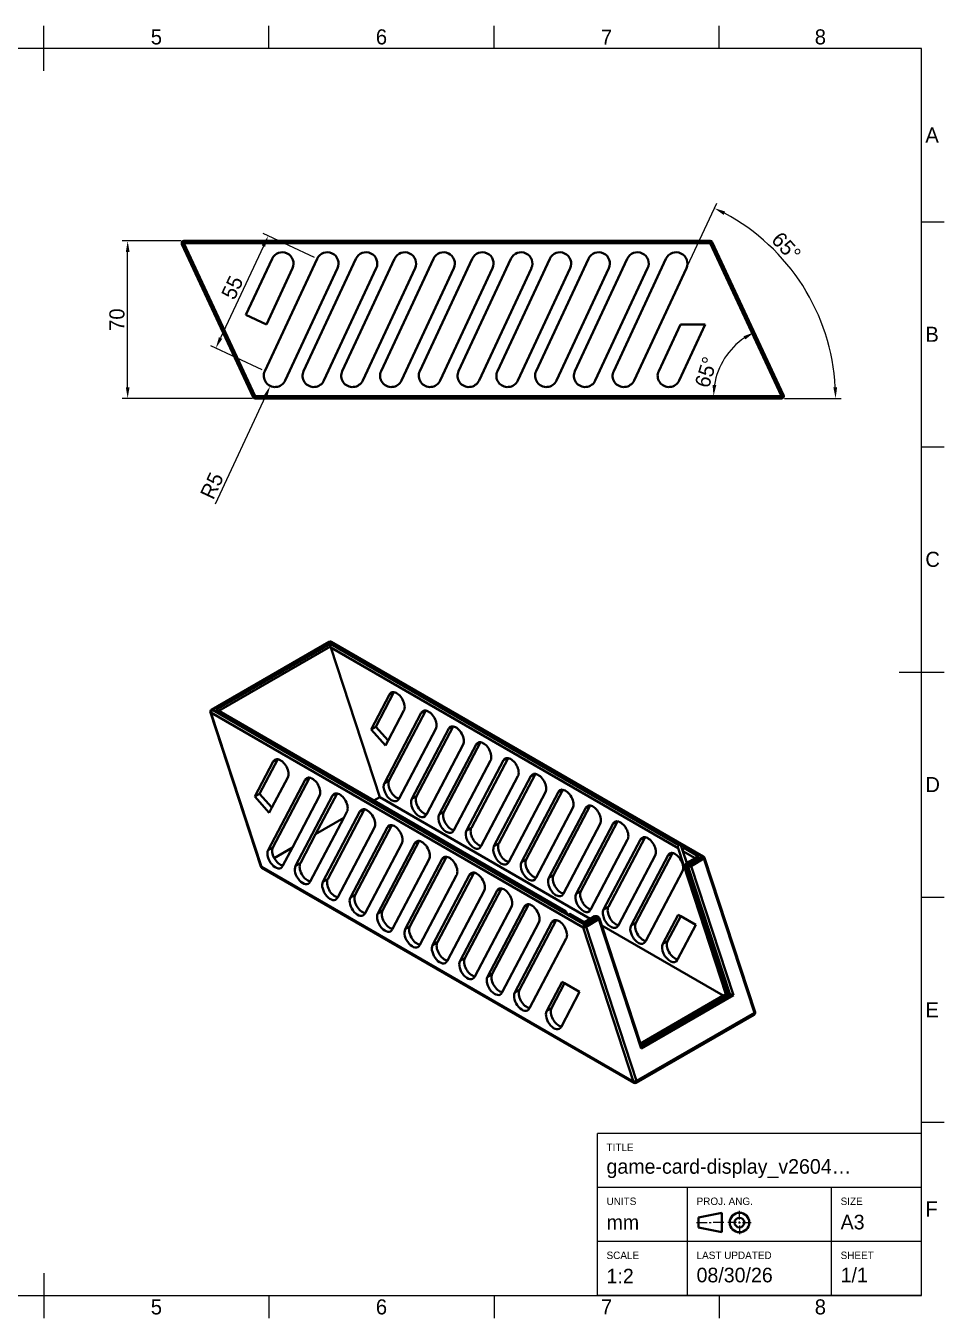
# Model space of a CAD drawing. Header units: millimetres. Extents: x 15 to 415, y 5 to 292.
# Drawn here: x 211 to 415, y 5 to 292 of the extents above; entities that cross this region are included whole.
import ezdxf

# ---------------------------------------------------------------- set-up
doc = ezdxf.new("R2010")
doc.units = ezdxf.units.MM
for name, color, linetype in [('Annotations', 7, 'Continuous'), ('Border', 7, 'Continuous'), ('Geometries', 7, 'Continuous')]:
    doc.layers.add(name, color=color, linetype=linetype)
doc.styles.add('Shapr0', font='txt', dxfattribs={"height": 3.3495})
doc.styles.add('Shapr10', font='txt', dxfattribs={"height": 3.3495})
doc.styles.add('Shapr11', font='txt', dxfattribs={"height": 3.3495})
doc.styles.add('Shapr13', font='txt', dxfattribs={"height": 3.3495})
doc.styles.add('Shapr14', font='txt', dxfattribs={"height": 3.3495})
doc.styles.add('Shapr16', font='txt', dxfattribs={"height": 3.3495})
doc.styles.add('Shapr2', font='txt', dxfattribs={"height": 3.3495})
doc.styles.add('Shapr3', font='txt', dxfattribs={"height": 3.3495})
doc.styles.add('Shapr38', font='txt', dxfattribs={"height": 3.3495})
doc.styles.add('Shapr4', font='txt', dxfattribs={"height": 3.3495})
doc.styles.add('Shapr5', font='txt', dxfattribs={"height": 3.3495})
doc.styles.add('Shapr6', font='txt', dxfattribs={"height": 3.3495})
doc.styles.add('Shapr7', font='txt', dxfattribs={"height": 3.3495})
doc.styles.add('Shapr8', font='txt', dxfattribs={"height": 3.3495})
doc.styles.add('Shapr9', font='txt', dxfattribs={"height": 3.3495})
doc.dimstyles.new('ISO-25', dxfattribs={"dimtxt": 2.5, "dimasz": 2.5, "dimexe": 1.25, "dimexo": 0.625, "dimtad": 1, "dimtxsty": 'Standard', "dimcen": 2.5, "dimadec": 0, "dimazin": 0, "dimtfac": 1, "dimtmove": 0, "dimatfit": 3, "dimfxl": 1, "dimarcsym": 0})

# ---------------------------------------------------------------- blocks, each defined once
blk = doc.blocks.new('*D6')
at = {"layer": 'Annotations', "color": 0, "linetype": 'Continuous', "lineweight": 15}
for p, q in [((275.14, 240.53), (263.7, 245.87)), ((263.77, 243.07), (254.26, 222.68)), ((263.52, 215.61), (252.08, 220.94))]:
    blk.add_line(p, q, dxfattribs=at)
at = {"layer": 'Annotations', "color": 0}
for points in [[(264.15, 242.9), (263.4, 243.25), (264.83, 245.34)], [(253.89, 222.86), (254.64, 222.51), (253.21, 220.42)]]:
    blk.add_solid(points, dxfattribs=at)
at = {"layer": 'Defpoints', "color": 0}
for p in [(275.71, 240.27), (253.21, 220.42), (264.08, 215.34)]:
    blk.add_point(p, dxfattribs=at)
at = {"layer": 'Annotations', "color": 0, "lineweight": 15, "insert": (256.87, 233.88), "char_height": 3.349, "attachment_point": 5, "rotation": 65, "style": 'Shapr16'}
blk.add_mtext('\\A1;55', dxfattribs=at)
blk = doc.blocks.new('*D7')
at = {"layer": 'Annotations', "color": 0, "linetype": 'Continuous', "lineweight": 15}
for p, q in [((245.5, 244.25), (232.37, 244.25)), ((233.62, 211.75), (233.62, 241.75)), ((261.35, 209.25), (232.37, 209.25))]:
    blk.add_line(p, q, dxfattribs=at)
at = {"layer": 'Annotations', "color": 0}
for points in [[(234.04, 241.75), (233.21, 241.75), (233.62, 244.25)], [(233.21, 211.75), (234.04, 211.75), (233.62, 209.25)]]:
    blk.add_solid(points, dxfattribs=at)
at = {"layer": 'Defpoints', "color": 0}
for p in [(233.62, 244.25), (246.12, 244.25), (261.98, 209.25)]:
    blk.add_point(p, dxfattribs=at)
at = {"layer": 'Annotations', "color": 0, "lineweight": 15, "insert": (231.25, 226.75), "char_height": 3.349, "attachment_point": 5, "rotation": 90, "style": 'Shapr16'}
blk.add_mtext('\\A1;70', dxfattribs=at)
blk = doc.blocks.new('*D11')
at = {"layer": 'Annotations', "color": 0, "linetype": 'Continuous', "lineweight": 15}
blk.add_line((264.24, 209.76), (253.05, 185.78), dxfattribs=at)
at = {"layer": 'Annotations', "color": 0}
blk.add_solid([(264.61, 209.58), (263.86, 209.93), (265.29, 212.02)], dxfattribs=at)
at = {"layer": 'Defpoints', "color": 0}
for p in [(266.35, 214.29), (265.29, 212.02)]:
    blk.add_point(p, dxfattribs=at)
at = {"layer": 'Annotations', "color": 0, "lineweight": 15, "insert": (252.34, 189.87), "char_height": 3.349, "attachment_point": 5, "rotation": 65, "style": 'Shapr16'}
blk.add_mtext('\\A1;R5', dxfattribs=at)
blk = doc.blocks.new('*D12')
at = {"layer": 'Annotations', "color": 0, "linetype": 'Continuous', "lineweight": 15}
blk.add_arc((379.43, 209.75), 15.66, 124.1573, 170.8427, dxfattribs=at)
at = {"layer": 'Annotations', "color": 0}
for points in [[(370.84, 222.35), (370.43, 223.07), (372.81, 223.94)], [(363.55, 212.28), (364.38, 212.21), (363.77, 209.75)]]:
    blk.add_solid(points, dxfattribs=at)
at = {"layer": 'Defpoints', "color": 0}
for p in [(363.47, 243.96), (368.04, 220.5), (261.98, 209.75), (378.88, 209.75), (379.33, 209.96)]:
    blk.add_point(p, dxfattribs=at)
at = {"layer": 'Annotations', "color": 0, "lineweight": 15, "insert": (362.12, 215.09), "char_height": 3.349, "attachment_point": 5, "rotation": 72.8373, "style": 'Shapr16'}
blk.add_mtext('\\A1;65%%d', dxfattribs=at)
blk = doc.blocks.new('*D13')
at = {"layer": 'Annotations', "color": 0, "linetype": 'Continuous', "lineweight": 15}
for p, q in [((358, 238.72), (364.49, 252.63)), ((379.5, 209.25), (392.13, 209.25))]:
    blk.add_line(p, q, dxfattribs=at)
blk.add_arc((344.26, 209.25), 46.62, 3.073, 61.927, dxfattribs=at)
at = {"layer": 'Annotations', "color": 0}
for points in [[(366.38, 250.76), (366.01, 250.01), (363.96, 251.5)], [(390.39, 211.74), (391.23, 211.76), (390.88, 209.25)]]:
    blk.add_solid(points, dxfattribs=at)
at = {"layer": 'Defpoints', "color": 0}
for p in [(357.74, 238.16), (387.58, 226.46), (346.12, 213.23), (261.98, 209.25), (378.88, 209.25)]:
    blk.add_point(p, dxfattribs=at)
at = {"layer": 'Annotations', "color": 0, "lineweight": 15, "insert": (379.93, 242.95), "char_height": 3.349, "attachment_point": 5, "rotation": 313.3751, "style": 'Shapr16'}
blk.add_mtext('\\A1;65%%d', dxfattribs=at)
blk = doc.blocks.new('*U14')
at = {"layer": 'Border', "linetype": 'Continuous', "lineweight": 15}
for p, q in [((410, 46), (338, 46)), ((338, 10), (338, 46)), ((410, 10), (410, 46)), ((410, 34), (338, 34)), ((358, 10), (358, 34)), ((390, 10), (390, 34)), ((369.53, 26.88), (369.53, 28.83)), ((360, 26.23), (362.38, 26.23)), ((362.82, 26.23), (363.25, 26.23)), ((366.07, 26.23), (363.68, 26.23)), ((368.88, 26.23), (366.93, 26.23)), ((369.32, 26.23), (369.75, 26.23)), ((369.53, 26.02), (369.53, 26.45)), ((370.18, 26.23), (372.13, 26.23)), ((369.53, 25.58), (369.53, 23.63)), ((410, 22), (338, 22)), ((410, 10), (338, 10))]:
    blk.add_line(p, q, dxfattribs=at)
at = {"layer": 'Border', "linetype": 'Continuous', "lineweight": 40}
for p, q in [((360.43, 27.32), (365.63, 28.4)), ((360.43, 27.32), (360.43, 25.15)), ((365.63, 28.4), (365.63, 24.07)), ((360.43, 25.15), (365.63, 24.07))]:
    blk.add_line(p, q, dxfattribs=at)
for radius in [2.17, 1.08]:
    blk.add_circle((369.53, 26.23), radius, dxfattribs=at)

msp = doc.modelspace()

# ---------------------------------------------------------------- linework, layer by layer
at = {"layer": 'Border', "linetype": 'Continuous', "lineweight": 15}
for p, q in [((215, 282), (215, 292)), ((265, 287), (265, 292)), ((315, 287), (315, 292)), ((365, 287), (365, 292)), ((410, 287), (20, 287)), ((410, 10), (410, 287)), ((410, 248.5), (415, 248.5)), ((410, 198.5), (415, 198.5)), ((405, 148.5), (415, 148.5)), ((410, 98.5), (415, 98.5)), ((410, 48.5), (415, 48.5)), ((215, 15), (215, 5)), ((20, 10), (410, 10)), ((265, 10), (265, 5)), ((315, 10), (315, 5)), ((365, 10), (365, 5))]:
    msp.add_line(p, q, dxfattribs=at)
at = {"layer": 'Geometries', "linetype": 'Continuous', "lineweight": 40}
for p, q in [((246.1245, 244.25), (246.1245, 243.75)), ((246.1245, 244.25), (356.1251, 244.25)), ((356.1251, 244.25), (357.6699, 244.25)), ((356.1251, 244.25), (356.1252, 244.2499)), ((356.1252, 244.2499), (357.6699, 244.2499)), ((357.6699, 244.25), (363.0211, 244.25)), ((357.6699, 244.2499), (357.6699, 244.25)), ((363.0211, 244.25), (363.0211, 243.75)), ((363.4742, 243.9613), (363.0211, 243.75)), ((363.4742, 243.9613), (379.3287, 209.9613)), ((246.1245, 243.75), (245.6713, 243.5387)), ((261.5258, 209.5387), (245.6713, 243.5387)), ((363.0211, 243.75), (246.1245, 243.75)), ((246.1245, 243.75), (261.9789, 209.75)), ((378.8755, 209.75), (363.0211, 243.75)), ((265.7056, 240.2683), (259.8946, 227.8065)), ((275.7056, 240.2683), (264.0836, 215.3448)), ((284.3167, 240.2683), (272.6947, 215.3448)), ((292.9278, 240.2683), (281.3058, 215.3448)), ((301.5389, 240.2683), (289.9169, 215.3448)), ((310.1501, 240.2683), (298.5281, 215.3448)), ((318.7612, 240.2683), (307.1392, 215.3448)), ((327.3723, 240.2683), (315.7503, 215.3448)), ((335.9834, 240.2683), (324.3614, 215.3448)), ((344.5945, 240.2683), (332.9725, 215.3448)), ((353.2056, 240.2683), (341.5836, 215.3448)), ((270.2372, 238.1552), (264.4262, 225.6935)), ((280.2372, 238.1552), (268.6152, 213.2317)), ((288.8483, 238.1552), (277.2263, 213.2317)), ((297.4594, 238.1552), (285.8374, 213.2317)), ((306.0705, 238.1552), (294.4485, 213.2317)), ((314.6816, 238.1552), (303.0596, 213.2317)), ((323.2927, 238.1552), (311.6707, 213.2317)), ((331.9038, 238.1552), (320.2818, 213.2317)), ((340.5149, 238.1552), (328.8929, 213.2317)), ((349.126, 238.1552), (337.504, 213.2317)), ((357.7372, 238.1552), (346.1152, 213.2317)), ((264.4262, 225.6935), (259.8946, 227.8065)), ((356.4093, 225.6935), (351.5836, 215.3448)), ((361.9262, 225.6935), (356.1152, 213.2317)), ((356.4093, 225.6935), (361.9262, 225.6935)), ((261.5258, 209.5387), (261.9789, 209.75)), ((261.9789, 209.75), (261.9789, 209.25)), ((261.9789, 209.75), (378.8755, 209.75)), ((378.8755, 209.75), (379.3287, 209.9613)), ((378.8755, 209.75), (378.8755, 209.25)), ((378.8755, 209.25), (261.9789, 209.25)), ((278.3969, 155.2137), (252.2339, 140.1086)), ((278.6469, 155.189), (252.4839, 140.0838)), ((361.3053, 107.4661), (278.6469, 155.189)), ((361.5553, 107.4909), (278.8969, 155.2137)), ((253.2276, 140.0627), (278.6834, 154.7596)), ((278.6834, 154.1539), (253.8986, 139.8444)), ((278.6834, 154.7596), (356.0755, 110.0773)), ((278.6834, 154.7596), (278.6834, 154.1539)), ((355.8869, 109.3697), (278.72, 153.922)), ((278.72, 153.922), (289.601, 120.6955)), ((287.6767, 135.7331), (291.7857, 143.5357)), ((288.7374, 136.3454), (292.777, 144.0162)), ((292.6408, 144.0294), (291.7857, 143.5357)), ((252.0088, 139.5199), (263.2196, 105.2865)), ((252.1304, 139.4714), (263.3412, 105.238)), ((334.7888, 91.7486), (252.1304, 139.4714)), ((252.4839, 140.0838), (330.2661, 95.1762)), ((330.6197, 95.3803), (253.2276, 140.0627)), ((253.8986, 139.8444), (253.7276, 139.9431)), ((288.3333, 119.9635), (253.8986, 139.8444)), ((290.6388, 123.848), (298.8568, 139.4532)), ((291.4767, 133.2889), (294.99, 139.9604)), ((291.6995, 124.4603), (299.848, 139.9337)), ((299.7119, 139.9469), (298.8568, 139.4532)), ((288.7374, 136.3454), (287.6767, 135.7331)), ((287.6767, 135.7331), (290.881, 132.1577)), ((288.7374, 136.3454), (291.4767, 133.2889)), ((293.9125, 120.4045), (302.0611, 135.8779)), ((296.7278, 120.3325), (304.9458, 135.9377)), ((297.7884, 120.9449), (305.937, 136.4183)), ((305.8008, 136.4314), (304.9458, 135.9377)), ((290.881, 132.1577), (291.4767, 133.2889)), ((300.0015, 116.889), (308.1501, 132.3624)), ((302.8168, 116.817), (311.0348, 132.4223)), ((303.8774, 117.4294), (312.026, 132.9028)), ((311.8898, 132.9159), (311.0348, 132.4223)), ((309.9664, 113.9139), (318.115, 129.3873)), ((317.9788, 129.4005), (317.1237, 128.9068)), ((265.9763, 128.6346), (261.8673, 120.832)), ((266.9676, 129.1152), (262.928, 121.4444)), ((266.8314, 129.1283), (265.9763, 128.6346)), ((306.0905, 113.3735), (314.239, 128.8469)), ((308.9057, 113.3015), (317.1237, 128.9068)), ((273.0474, 124.5522), (264.8294, 108.9469)), ((269.1806, 125.0593), (265.6673, 118.3879)), ((274.0386, 125.0327), (265.8901, 109.5593)), ((273.9025, 125.0458), (273.0474, 124.5522)), ((291.6995, 124.4603), (290.6388, 123.848)), ((312.1795, 109.8581), (320.328, 125.3315)), ((314.9947, 109.7861), (323.2127, 125.3913)), ((316.0554, 110.3984), (324.2039, 125.8719)), ((324.0678, 125.885), (323.2127, 125.3913)), ((262.928, 121.4444), (261.8673, 120.832)), ((265.0716, 117.2567), (261.8673, 120.832)), ((265.6673, 118.3879), (262.928, 121.4444)), ((276.2517, 120.9768), (270.2069, 109.4982)), ((279.1364, 121.0367), (270.9184, 105.4314)), ((280.1276, 121.5172), (275.3672, 112.4775)), ((279.9914, 121.5303), (279.1364, 121.0367)), ((289.601, 120.6955), (288.3333, 119.9635)), ((336.3735, 93.6913), (289.601, 120.6955)), ((297.7884, 120.9449), (296.7278, 120.3325)), ((318.2684, 106.3426), (326.417, 121.816)), ((321.0837, 106.2706), (329.3017, 121.8759)), ((322.1443, 106.883), (330.2929, 122.3564)), ((330.1567, 122.3695), (329.3017, 121.8759)), ((265.6673, 118.3879), (265.0716, 117.2567)), ((286.2166, 118.0017), (278.068, 102.5283)), ((286.0804, 118.0149), (285.2254, 117.5212)), ((330.918, 95.3772), (288.3333, 119.9635)), ((293.8431, 120.2726), (293.9125, 120.4045)), ((324.3574, 102.8271), (332.506, 118.3005)), ((327.1727, 102.7551), (335.3907, 118.3604)), ((328.2333, 103.3675), (336.3819, 118.8409)), ((336.2457, 118.8541), (335.3907, 118.3604)), ((281.616, 116.0853), (274.1921, 101.9879)), ((281.616, 116.0853), (275.3672, 112.4775)), ((285.2254, 117.5212), (277.0074, 101.916)), ((282.3407, 117.4614), (281.616, 116.0853)), ((299.9321, 116.7572), (300.0015, 116.889)), ((303.8774, 117.4294), (302.8168, 116.817)), ((333.2616, 99.2397), (341.4796, 114.8449)), ((334.3223, 99.852), (342.4709, 115.3254)), ((342.3347, 115.3386), (341.4796, 114.8449)), ((275.3672, 112.4775), (271.9791, 106.0438)), ((288.4296, 113.9459), (280.2811, 98.4725)), ((291.3143, 114.0057), (283.0963, 98.4005)), ((292.3056, 114.4863), (284.157, 99.0129)), ((292.1694, 114.4994), (291.3143, 114.0057)), ((306.021, 113.2417), (306.0905, 113.3735)), ((309.9664, 113.9139), (308.9057, 113.3015)), ((330.4464, 99.3117), (338.5949, 114.7851)), ((265.8901, 109.5593), (264.8294, 108.9469)), ((270.2069, 109.4982), (266.1751, 107.1705)), ((270.2069, 109.4982), (268.1031, 105.5034)), ((294.5186, 110.4304), (286.3701, 94.957)), ((297.4033, 110.4903), (289.1853, 94.885)), ((298.3945, 110.9708), (290.246, 95.4974)), ((298.2584, 110.9839), (297.4033, 110.4903)), ((312.11, 109.7262), (312.1795, 109.8581)), ((316.0554, 110.3984), (314.9947, 109.7861)), ((336.5354, 95.7962), (344.6839, 111.2696)), ((339.3506, 95.7242), (347.5686, 111.3294)), ((340.4113, 96.3366), (348.5598, 111.81)), ((348.4237, 111.8231), (347.5686, 111.3294)), ((366.4993, 76.9633), (355.8869, 109.3697)), ((356.0755, 110.0773), (356.4233, 110.2781)), ((356.4233, 110.2781), (357.8039, 106.0624)), ((356.4233, 110.2781), (357.5156, 109.6474)), ((357.1678, 109.4466), (357.5156, 109.6474)), ((357.1678, 109.4466), (360.5616, 107.4872)), ((300.6076, 106.9149), (292.459, 91.4415)), ((303.4923, 106.9748), (295.2743, 91.3695)), ((304.4835, 107.4553), (296.335, 91.9819)), ((304.3473, 107.4685), (303.4923, 106.9748)), ((318.199, 106.2107), (318.2684, 106.3426)), ((322.1443, 106.883), (321.0837, 106.2706)), ((342.6243, 92.2807), (350.7729, 107.7541)), ((345.4396, 92.2087), (353.6576, 107.814)), ((346.5002, 92.8211), (354.6488, 108.2945)), ((354.5126, 108.3076), (353.6576, 107.814)), ((359.7081, 107.1635), (356.9791, 108.7391)), ((357.847, 106.089), (356.9791, 108.7391)), ((359.7081, 107.1635), (357.847, 106.089)), ((360.5616, 107.4872), (358.0867, 106.0584)), ((358.4768, 105.8331), (361.3053, 107.4661)), ((361.6257, 107.0454), (358.7973, 105.4124)), ((360.0616, 107.3677), (359.7081, 107.1635)), ((372.8365, 72.812), (361.6257, 107.0454)), ((372.9912, 72.9801), (361.7804, 107.2135)), ((263.3412, 105.238), (345.9996, 57.5151)), ((263.4447, 105.0091), (346.1031, 57.2863)), ((268.1031, 105.5034), (268.0337, 105.3716)), ((271.9791, 106.0438), (270.9184, 105.4314)), ((306.6966, 103.3995), (298.548, 87.9261)), ((309.5813, 103.4593), (301.3633, 87.8541)), ((310.5725, 103.9399), (302.4239, 88.4664)), ((310.4363, 103.953), (309.5813, 103.4593)), ((328.2333, 103.3675), (327.1727, 102.7551)), ((348.7133, 88.7652), (356.8619, 104.2386)), ((357.6116, 105.4945), (366.8826, 77.1845)), ((358.1233, 105.2208), (357.7332, 105.446)), ((357.7332, 105.446), (366.9811, 77.2066)), ((357.847, 106.089), (357.8367, 106.0831)), ((358.0867, 106.0584), (358.4768, 105.8331)), ((367.3557, 77.0285), (358.1233, 105.2208)), ((358.7973, 105.4124), (368.1946, 76.7168)), ((274.1921, 101.9879), (274.1227, 101.8561)), ((278.068, 102.5283), (277.0074, 101.916)), ((324.288, 102.6953), (324.3574, 102.8271)), ((280.2811, 98.4725), (280.2116, 98.3406)), ((284.157, 99.0129), (283.0963, 98.4005)), ((312.7855, 99.884), (304.637, 84.4106)), ((315.6702, 99.9439), (307.4522, 84.3386)), ((316.6615, 100.4244), (308.5129, 84.951)), ((316.5253, 100.4375), (315.6702, 99.9439)), ((330.3769, 99.1798), (330.4464, 99.3117)), ((334.3223, 99.852), (333.2616, 99.2397)), ((286.3701, 94.957), (286.3006, 94.8252)), ((290.246, 95.4974), (289.1853, 94.885)), ((318.8745, 96.3685), (310.726, 80.8951)), ((321.7592, 96.4284), (313.5412, 80.8231)), ((322.7504, 96.9089), (314.6019, 81.4355)), ((322.6143, 96.922), (321.7592, 96.4284)), ((330.2604, 95.1728), (331.3057, 94.5693)), ((330.2661, 95.1762), (330.6197, 95.3803)), ((331.1381, 95.081), (331.3057, 94.5693)), ((331.3584, 94.5456), (331.712, 94.7497)), ((335.1058, 92.7903), (331.712, 94.7497)), ((335.1058, 92.9594), (332.0103, 94.7466)), ((336.4659, 95.6643), (336.5354, 95.7962)), ((340.4113, 96.3366), (339.3506, 95.7242)), ((296.335, 91.9819), (295.2743, 91.3695)), ((324.9635, 92.8531), (316.8149, 77.3796)), ((327.8482, 92.9129), (319.6302, 77.3077)), ((328.8394, 93.3934), (320.6909, 77.92)), ((328.7032, 93.4066), (327.8482, 92.9129)), ((331.3057, 94.5693), (331.3527, 94.5422)), ((331.3584, 94.5456), (335.1423, 92.361)), ((337.5806, 94.2192), (335.1058, 92.7903)), ((336.3735, 93.6913), (335.1058, 92.9594)), ((335.1058, 92.7903), (335.1058, 92.9594)), ((335.1423, 92.361), (337.9708, 93.9939)), ((338.2912, 93.5732), (335.4628, 91.9402)), ((335.4628, 91.9402), (346.6735, 57.7068)), ((337.3306, 94.2439), (336.3735, 93.6913)), ((337.9708, 93.9939), (337.5806, 94.2192)), ((338.2208, 94.0187), (337.8306, 94.2439)), ((347.6885, 64.8776), (338.2912, 93.5732)), ((338.9493, 92.2042), (338.4459, 93.7413)), ((347.5274, 66.0099), (338.9493, 92.2042)), ((365.9234, 76.6307), (338.9493, 92.2042)), ((342.5549, 92.1489), (342.6243, 92.2807)), ((346.5002, 92.8211), (345.4396, 92.2087)), ((352.5107, 88.1262), (355.9229, 94.6058)), ((353.5713, 88.7386), (356.489, 94.279)), ((355.7844, 84.6828), (359.8239, 92.3535)), ((356.489, 94.279), (355.9229, 94.6058)), ((359.8239, 92.3535), (356.489, 94.279)), ((292.459, 91.4415), (292.3896, 91.3097)), ((331.0525, 89.3376), (322.9039, 73.8642)), ((345.9996, 57.5151), (334.7888, 91.7486)), ((298.548, 87.9261), (298.4786, 87.7942)), ((302.4239, 88.4664), (301.3633, 87.8541)), ((348.6439, 88.6334), (348.7133, 88.7652)), ((353.5713, 88.7386), (352.5107, 88.1262)), ((304.637, 84.4106), (304.5675, 84.2787)), ((308.5129, 84.951), (307.4522, 84.3386)), ((355.7149, 84.5509), (355.7844, 84.6828)), ((310.726, 80.8951), (310.6565, 80.7633)), ((314.6019, 81.4355), (313.5412, 80.8231)), ((320.6909, 77.92), (319.6302, 77.3077)), ((330.1135, 79.7047), (326.7013, 73.2252)), ((330.6796, 79.3779), (327.7619, 73.8375)), ((330.1135, 79.7047), (330.6796, 79.3779)), ((330.6796, 79.3779), (334.0145, 77.4525)), ((316.8149, 77.3796), (316.7455, 77.2478)), ((334.0145, 77.4525), (329.975, 69.7817)), ((365.9234, 76.6307), (347.5274, 66.0099)), ((367.1305, 77.1586), (347.574, 65.8676)), ((368.1946, 76.7168), (347.6885, 64.8776)), ((347.6981, 65.4888), (367.5537, 76.9525)), ((366.4993, 76.9633), (365.9234, 76.6307)), ((366.8826, 77.1845), (366.4993, 76.9633)), ((366.9018, 77.1956), (366.8826, 77.1845)), ((367.1305, 77.1586), (367.3557, 77.0285)), ((322.9039, 73.8642), (322.8345, 73.7323)), ((327.7619, 73.8375), (326.7013, 73.2252)), ((346.6031, 57.2863), (372.7661, 72.3914)), ((346.6735, 57.7068), (372.8365, 72.812)), ((329.975, 69.7817), (329.9055, 69.6498)), ((347.574, 65.8676), (347.5274, 66.0099)), ((347.6981, 65.4888), (347.574, 65.8676)), ((347.7238, 65.4102), (347.6981, 65.4888))]:
    msp.add_line(p, q, dxfattribs=at)
for centre, radius, start, end in [((246.1245, 243.75), 0.5, 90, 205), ((363.0211, 243.75), 0.5, 25, 90), ((267.9714, 239.2117), 2.5, 335, 155), ((277.9714, 239.2117), 2.5, 335, 155), ((286.5825, 239.2117), 2.5, 335, 155), ((295.1936, 239.2117), 2.5, 335, 155), ((303.8047, 239.2117), 2.5, 335, 155), ((312.4158, 239.2117), 2.5, 335, 155), ((321.0269, 239.2117), 2.5, 335, 155), ((329.6381, 239.2117), 2.5, 335, 155), ((338.2492, 239.2117), 2.5, 335, 155), ((346.8603, 239.2117), 2.5, 335, 155), ((355.4714, 239.2117), 2.5, 335, 155), ((266.3494, 214.2883), 2.5, 155, 335), ((274.9605, 214.2883), 2.5, 155, 335), ((283.5716, 214.2883), 2.5, 155, 335), ((292.1827, 214.2883), 2.5, 155, 335), ((300.7938, 214.2883), 2.5, 155, 335), ((309.4049, 214.2883), 2.5, 155, 335), ((318.016, 214.2883), 2.5, 155, 335), ((326.6272, 214.2883), 2.5, 155, 335), ((335.2383, 214.2883), 2.5, 155, 335), ((343.8494, 214.2883), 2.5, 155, 335), ((353.8494, 214.2883), 2.5, 155, 335), ((261.9789, 209.75), 0.5, 205, 270), ((378.8755, 209.75), 0.5, 270, 0), ((378.8755, 209.75), 0.5, 0, 25), ((278.6469, 154.7807), 0.5, 60, 120), ((252.4839, 139.6755), 0.5, 120, 198.132631), ((361.3053, 107.0579), 0.5, 18.132631, 60), ((263.6947, 105.4421), 0.5, 198.132631, 240), ((358.0867, 105.6501), 0.5, 124.454771, 198.132631), ((358.0867, 105.6501), 0.5, 120, 124.454771), ((337.5806, 93.8109), 0.5, 60, 120), ((337.9708, 93.5857), 0.5, 18.132631, 60), ((372.5161, 72.8245), 0.5, 300, 0), ((372.5161, 72.8245), 0.5, 0, 18.132631), ((346.3531, 57.7193), 0.5, 240, 300)]:
    msp.add_arc(centre, radius, start, end, dxfattribs=at)
for centre, major_axis, ratio, start_param, end_param in [((278.6469, 154.7807), (0.25, -0.433), 0.57735027, 2.35619449, 3.14159265), ((278.6469, 154.7807), (0.25, 0.433), 0.57735027, 6.28318531, 7.06858347), ((279.0735, 154.1262), (-0.0409, 0.5425), 0.71518683, 1.46584396, 1.90217627), ((293.3879, 141.748), (1.25, -2.1651), 0.57735027, 2.7925268, 3.4906585), ((293.3879, 141.748), (1.25, -2.1651), 0.57735027, 2.70905695, 2.7925268), ((293.3879, 141.748), (1.25, -2.1651), 0.57735027, 0.34906585, 2.70905695), ((252.4839, 139.6755), (0.4752, 0.1556), 0.27925828, 3.14159265, 3.78668375), ((252.4839, 139.6755), (0.25, 0.433), 0.57735027, 0.78539816, 2.35619449), ((252.4839, 139.6755), (0.25, -0.433), 0.57735027, 2.35619449, 3.14159265), ((253.2276, 139.6544), (-0.7071, 0), 0.57735027, 3.92699082, 4.71238898), ((300.459, 137.6656), (1.25, -2.1651), 0.57735027, 2.7925268, 3.4906585), ((300.459, 137.6656), (1.25, -2.1651), 0.57735027, 2.70905695, 2.7925268), ((300.459, 137.6656), (1.25, -2.1651), 0.57735027, 0.34906585, 2.70905695), ((306.5479, 134.1501), (1.25, -2.1651), 0.57735027, 2.7925268, 3.4906585), ((306.5479, 134.1501), (1.25, -2.1651), 0.57735027, 2.70905695, 2.7925268), ((306.5479, 134.1501), (1.25, -2.1651), 0.57735027, 0.34906585, 2.70905695), ((312.6369, 130.6346), (1.25, -2.1651), 0.57735027, 2.7925268, 3.4906585), ((312.6369, 130.6346), (1.25, -2.1651), 0.57735027, 2.70905695, 2.7925268), ((312.6369, 130.6346), (1.25, -2.1651), 0.57735027, 0.34906585, 2.70905695), ((318.7259, 127.1191), (1.25, -2.1651), 0.57735027, 2.7925268, 3.4906585), ((318.7259, 127.1191), (1.25, -2.1651), 0.57735027, 2.70905695, 2.7925268), ((318.7259, 127.1191), (1.25, -2.1651), 0.57735027, 0.34906585, 2.70905695), ((267.5785, 126.847), (-1.25, 2.1651), 0.57735027, 5.93411946, 6.63225116), ((267.5785, 126.847), (-1.25, 2.1651), 0.57735027, 5.8506496, 5.93411946), ((267.5785, 126.847), (-1.25, 2.1651), 0.57735027, 3.4906585, 5.8506496), ((274.6496, 122.7645), (-1.25, 2.1651), 0.57735027, 5.93411946, 6.63225116), ((274.6496, 122.7645), (-1.25, 2.1651), 0.57735027, 5.8506496, 5.93411946), ((274.6496, 122.7645), (-1.25, 2.1651), 0.57735027, 3.4906585, 5.8506496), ((292.241, 122.0603), (1.25, -2.1651), 0.57735027, 3.4906585, 6.63225116), ((293.3016, 122.6727), (1.25, -2.1651), 0.57735027, 3.4906585, 5.8506496), ((324.8149, 123.6037), (1.25, -2.1651), 0.57735027, 2.7925268, 3.4906585), ((324.8149, 123.6037), (1.25, -2.1651), 0.57735027, 2.70905695, 2.7925268), ((324.8149, 123.6037), (1.25, -2.1651), 0.57735027, 0.34906585, 2.70905695), ((280.7385, 119.249), (-1.25, 2.1651), 0.57735027, 5.93411946, 6.63225116), ((280.7385, 119.249), (-1.25, 2.1651), 0.57735027, 5.8506496, 5.93411946), ((280.7385, 119.249), (-1.25, 2.1651), 0.57735027, 3.4906585, 5.8506496), ((299.3906, 119.1572), (1.25, -2.1651), 0.57735027, 3.4906585, 5.8506496), ((330.9038, 120.0882), (1.25, -2.1651), 0.57735027, 2.7925268, 3.4906585), ((330.9038, 120.0882), (1.25, -2.1651), 0.57735027, 2.70905695, 2.7925268), ((330.9038, 120.0882), (1.25, -2.1651), 0.57735027, 0.34906585, 2.70905695), ((286.8275, 115.7335), (-1.25, 2.1651), 0.57735027, 5.93411946, 6.63225116), ((286.8275, 115.7335), (-1.25, 2.1651), 0.57735027, 5.8506496, 5.93411946), ((286.8275, 115.7335), (-1.25, 2.1651), 0.57735027, 3.4906585, 5.8506496), ((298.3299, 118.5448), (1.25, -2.1651), 0.57735027, 3.4906585, 6.63225116), ((336.9928, 116.5727), (1.25, -2.1651), 0.57735027, 2.7925268, 3.4906585), ((336.9928, 116.5727), (1.25, -2.1651), 0.57735027, 2.70905695, 2.7925268), ((336.9928, 116.5727), (1.25, -2.1651), 0.57735027, 0.34906585, 2.70905695), ((304.4189, 115.0294), (1.25, -2.1651), 0.57735027, 3.4906585, 6.63225116), ((305.4796, 115.6417), (1.25, -2.1651), 0.57735027, 3.4906585, 5.8506496), ((343.0818, 113.0573), (1.25, -2.1651), 0.57735027, 2.7925268, 3.4906585), ((343.0818, 113.0573), (1.25, -2.1651), 0.57735027, 2.70905695, 2.7925268), ((343.0818, 113.0573), (1.25, -2.1651), 0.57735027, 0.34906585, 2.70905695), ((292.9165, 112.2181), (-1.25, 2.1651), 0.57735027, 5.93411946, 6.63225116), ((292.9165, 112.2181), (-1.25, 2.1651), 0.57735027, 5.8506496, 5.93411946), ((292.9165, 112.2181), (-1.25, 2.1651), 0.57735027, 3.4906585, 5.8506496), ((310.5079, 111.5139), (1.25, -2.1651), 0.57735027, 3.4906585, 6.63225116), ((311.5685, 112.1263), (1.25, -2.1651), 0.57735027, 3.4906585, 5.8506496), ((267.4922, 107.7716), (-1.25, 2.1651), 0.57735027, 0.34906585, 1.51557842), ((299.0055, 108.7026), (-1.25, 2.1651), 0.57735027, 5.93411946, 6.63225116), ((299.0055, 108.7026), (-1.25, 2.1651), 0.57735027, 5.8506496, 5.93411946), ((299.0055, 108.7026), (-1.25, 2.1651), 0.57735027, 3.4906585, 5.8506496), ((316.5969, 107.9984), (1.25, -2.1651), 0.57735027, 3.4906585, 6.63225116), ((317.6575, 108.6108), (1.25, -2.1651), 0.57735027, 3.4906585, 5.8506496), ((349.1708, 109.5418), (1.25, -2.1651), 0.57735027, 2.7925268, 3.4906585), ((349.1708, 109.5418), (1.25, -2.1651), 0.57735027, 2.70905695, 2.7925268), ((349.1708, 109.5418), (1.25, -2.1651), 0.57735027, 0.34906585, 2.70905695), ((356.2404, 109.5738), (-0.0409, 0.5425), 0.71518683, 0.33137994, 1.90217627), ((357.3327, 108.9432), (-0.0409, 0.5425), 0.71518683, 0.33137994, 1.90217627), ((266.4316, 107.1592), (-1.25, 2.1651), 0.57735027, 0.34906585, 3.4906585), ((267.4922, 107.7716), (-1.25, 2.1651), 0.57735027, 1.51557842, 2.70905695), ((305.0944, 105.1871), (-1.25, 2.1651), 0.57735027, 5.93411946, 6.63225116), ((305.0944, 105.1871), (-1.25, 2.1651), 0.57735027, 5.8506496, 5.93411946), ((305.0944, 105.1871), (-1.25, 2.1651), 0.57735027, 3.4906585, 5.8506496), ((322.6858, 104.4829), (1.25, -2.1651), 0.57735027, 3.4906585, 6.63225116), ((323.7465, 105.0953), (1.25, -2.1651), 0.57735027, 3.4906585, 5.8506496), ((355.2597, 106.0263), (1.25, -2.1651), 0.57735027, 2.7925268, 3.4906585), ((355.2597, 106.0263), (1.25, -2.1651), 0.57735027, 2.70905695, 2.7925268), ((355.2597, 106.0263), (1.25, -2.1651), 0.57735027, 0.34906585, 2.70905695), ((360.5616, 107.079), (-0.7071, 0), 0.57735027, 4.71238898, 5.49778714), ((361.3053, 107.0579), (-0.25, -0.433), 0.57735027, 3.14159265, 3.92699082), ((361.3053, 107.0579), (-0.25, 0.433), 0.57735027, 4.36332313, 5.49778714), ((361.3053, 107.0579), (0.4752, 0.1556), 0.27925828, 5.35748007, 6.28318531), ((263.6947, 105.4421), (-0.4752, -0.1556), 0.27925828, 6.28318531, 6.9282764), ((263.6947, 105.4421), (0.25, 0.433), 0.57735027, 2.35619449, 3.14159265), ((272.5205, 103.6438), (-1.25, 2.1651), 0.57735027, 0.34906585, 3.4906585), ((273.5812, 104.2561), (-1.25, 2.1651), 0.57735027, 0.34906585, 2.70905695), ((311.1834, 101.6717), (-1.25, 2.1651), 0.57735027, 5.93411946, 6.63225116), ((311.1834, 101.6717), (-1.25, 2.1651), 0.57735027, 5.8506496, 5.93411946), ((311.1834, 101.6717), (-1.25, 2.1651), 0.57735027, 3.4906585, 5.8506496), ((329.8355, 101.5798), (1.25, -2.1651), 0.57735027, 3.4906585, 5.8506496), ((358.0867, 105.6501), (0.4752, 0.1556), 0.27925828, 3.14159265, 3.78668375), ((358.0867, 105.6501), (0.25, 0.433), 0.57735027, 0.78539816, 2.35619449), ((358.0867, 105.6501), (0.25, -0.433), 0.57735027, 2.35619449, 3.14159265), ((358.4768, 105.4249), (-0.25, -0.433), 0.57735027, 3.92699082, 5.49778714), ((358.4768, 105.4249), (-0.4752, -0.1556), 0.27925828, 0.64509109, 2.21588742), ((358.4768, 105.4249), (-0.25, 0.433), 0.57735027, 4.36332313, 5.49778714), ((278.6095, 100.1283), (-1.25, 2.1651), 0.57735027, 0.34906585, 3.4906585), ((279.6702, 100.7407), (-1.25, 2.1651), 0.57735027, 0.34906585, 2.70905695), ((317.2724, 98.1562), (-1.25, 2.1651), 0.57735027, 5.93411946, 6.63225116), ((328.7748, 100.9675), (1.25, -2.1651), 0.57735027, 3.4906585, 6.63225116), ((284.6985, 96.6128), (-1.25, 2.1651), 0.57735027, 0.34906585, 3.4906585), ((285.7591, 97.2252), (-1.25, 2.1651), 0.57735027, 0.34906585, 2.70905695), ((317.2724, 98.1562), (-1.25, 2.1651), 0.57735027, 5.8506496, 5.93411946), ((317.2724, 98.1562), (-1.25, 2.1651), 0.57735027, 3.4906585, 5.8506496), ((334.8638, 97.452), (1.25, -2.1651), 0.57735027, 3.4906585, 6.63225116), ((335.9244, 98.0644), (1.25, -2.1651), 0.57735027, 3.4906585, 5.8506496), ((290.7875, 93.0973), (-1.25, 2.1651), 0.57735027, 0.34906585, 3.4906585), ((291.8481, 93.7097), (-1.25, 2.1651), 0.57735027, 0.34906585, 2.70905695), ((323.3614, 94.6407), (-1.25, 2.1651), 0.57735027, 5.93411946, 6.63225116), ((323.3614, 94.6407), (-1.25, 2.1651), 0.57735027, 5.8506496, 5.93411946), ((323.3614, 94.6407), (-1.25, 2.1651), 0.57735027, 3.4906585, 5.8506496), ((330.431, 94.6728), (-0.0409, 0.5425), 0.71518683, 0.33137994, 0.34772101), ((330.7846, 94.8769), (0.0409, -0.5425), 0.71518683, 2.68757443, 3.4729726), ((330.7846, 94.8769), (0.0409, -0.5425), 0.71518683, 1.90217627, 2.68757443), ((331.8769, 94.2463), (0.0409, -0.5425), 0.71518683, 2.68757443, 3.4729726), ((340.9528, 93.9365), (1.25, -2.1651), 0.57735027, 3.4906585, 6.63225116), ((342.0134, 94.5489), (1.25, -2.1651), 0.57735027, 3.4906585, 5.8506496), ((297.9371, 90.1942), (-1.25, 2.1651), 0.57735027, 0.34906585, 2.70905695), ((329.4503, 91.1252), (-1.25, 2.1651), 0.57735027, 5.93411946, 6.63225116), ((329.4503, 91.1252), (-1.25, 2.1651), 0.57735027, 5.8506496, 5.93411946), ((329.4503, 91.1252), (-1.25, 2.1651), 0.57735027, 3.4906585, 5.8506496), ((331.5233, 94.0421), (-0.0409, 0.5425), 0.71518683, 0.33137994, 0.34772101), ((335.1423, 91.9527), (0.25, 0.433), 0.57735027, 0.78539816, 2.35619449), ((335.1423, 91.9527), (0.4752, 0.1556), 0.27925828, 3.78668375, 5.35748007), ((335.1423, 91.9527), (-0.25, 0.433), 0.57735027, 4.36332313, 5.49778714), ((337.5806, 93.8109), (-0.25, 0.433), 0.57735027, 5.49778714, 6.28318531), ((337.5806, 93.8109), (0.25, 0.433), 0.57735027, 6.28318531, 7.06858347), ((337.9708, 93.5857), (0.25, 0.433), 0.57735027, 6.28318531, 7.06858347), ((337.9708, 93.5857), (0.25, -0.433), 0.57735027, 1.22173048, 2.35619449), ((337.9708, 93.5857), (0.4752, 0.1556), 0.27925828, 5.35748007, 6.28318531), ((347.0417, 90.4211), (1.25, -2.1651), 0.57735027, 3.4906585, 6.63225116), ((348.1024, 91.0334), (1.25, -2.1651), 0.57735027, 3.4906585, 5.8506496), ((296.8764, 89.5819), (-1.25, 2.1651), 0.57735027, 0.34906585, 3.4906585), ((302.9654, 86.0664), (-1.25, 2.1651), 0.57735027, 0.34906585, 3.4906585), ((304.0261, 86.6788), (-1.25, 2.1651), 0.57735027, 0.34906585, 2.70905695), ((354.1128, 86.3386), (1.25, -2.1651), 0.57735027, 3.4906585, 6.63225116), ((355.1735, 86.9509), (1.25, -2.1651), 0.57735027, 3.4906585, 5.8506496), ((309.0544, 82.5509), (-1.25, 2.1651), 0.57735027, 0.34906585, 3.4906585), ((310.115, 83.1633), (-1.25, 2.1651), 0.57735027, 0.34906585, 2.70905695), ((315.1434, 79.0355), (-1.25, 2.1651), 0.57735027, 0.34906585, 3.4906585), ((316.204, 79.6478), (-1.25, 2.1651), 0.57735027, 0.34906585, 2.70905695), ((322.293, 76.1324), (-1.25, 2.1651), 0.57735027, 0.34906585, 2.70905695), ((321.2323, 75.52), (-1.25, 2.1651), 0.57735027, 0.34906585, 3.4906585), ((367.484, 76.9544), (0.5949, -0.2276), 0.18369181, 2.64451418, 2.99358003), ((367.1305, 76.7503), (-0.25, 0.433), 0.57735027, 5.49778714, 5.93411946), ((367.7093, 77.2327), (-0.5259, 0.0443), 0.57183793, 0.88268656, 1.31901888), ((367.8741, 76.7292), (0.5949, -0.2276), 0.18369181, 1.07371785, 2.20818187), ((328.3034, 71.4375), (-1.25, 2.1651), 0.57735027, 0.34906585, 3.4906585), ((329.3641, 72.0499), (-1.25, 2.1651), 0.57735027, 0.34906585, 2.70905695), ((372.5161, 72.8245), (0.25, -0.433), 0.57735027, 0, 1.22173048), ((372.5161, 72.8245), (-0.4752, -0.1556), 0.27925828, 2.21588742, 3.14159265), ((347.368, 64.89), (0.2492, 0.6513), 0.4403607, 4.8604016, 5.78610684), ((346.3531, 57.7193), (-0.4752, -0.1556), 0.27925828, 0.64509109, 2.21588742), ((346.3531, 57.7193), (0.25, 0.433), 0.57735027, 2.35619449, 3.14159265), ((346.3531, 57.7193), (0.25, -0.433), 0.57735027, 6.28318531, 7.50491578)]:
    msp.add_ellipse(centre, major_axis=major_axis, ratio=ratio, start_param=start_param, end_param=end_param, dxfattribs=at)

# ---------------------------------------------------------------- block references
msp.add_blockref('*U14', (0, 0))

# ---------------------------------------------------------------- texts
at = {"layer": 'Border', "linetype": 'Continuous', "lineweight": 15, "char_height": 3.3495, "width": 3.3495, "style": 'Shapr0'}
for s, insert, attachment_point in [('5', (240, 287.8252), 8), ('6', (290, 287.8252), 8), ('7', (340, 287.8252), 8), ('8', (387.5, 287.8252), 8), ('A', (410.8252, 267.75), 4), ('B', (410.8252, 223.5), 4), ('C', (410.8252, 173.5), 4), ('D', (410.8252, 123.5), 4), ('E', (410.8252, 73.5), 4), ('F', (410.8252, 29.25), 4), ('5', (240, 9.1747), 2), ('6', (290, 9.1747), 2), ('7', (340, 9.1747), 2), ('8', (387.5, 9.1747), 2)]:
    msp.add_mtext(s, dxfattribs=dict(at, insert=insert, attachment_point=attachment_point))
at = {"layer": 'Border', "linetype": 'Continuous', "lineweight": 15, "attachment_point": 1}
for s, insert, char_height, style in [('TITLE', (340, 43.75), 1.65, 'Shapr2'), ('game-card-display_v2604…', (340, 40.3195), 3.25, 'Shapr3'), ('UNITS', (340, 31.7828), 1.65, 'Shapr4'), ('PROJ. ANG.', (360, 31.7828), 1.65, 'Shapr6'), ('SIZE', (392, 31.7828), 1.65, 'Shapr7'), ('mm', (340, 27.9), 3.25, 'Shapr5'), ('A3', (392, 27.9645), 3.25, 'Shapr8'), ('SCALE', (340, 19.7828), 1.65, 'Shapr9'), ('LAST UPDATED', (360, 19.7828), 1.65, 'Shapr11'), ('SHEET', (392, 19.7828), 1.65, 'Shapr13'), ('1:2', (340, 15.9645), 3.25, 'Shapr10'), ('08/30/26', (360, 16.2043), 3.25, 'Shapr38'), ('1/1', (392, 16.2043), 3.25, 'Shapr14')]:
    msp.add_mtext(s, dxfattribs=dict(at, insert=insert, char_height=char_height, style=style))

# ---------------------------------------------------------------- dimensions: what is measured, and where the dimension line sits
at = {"layer": 'Annotations', "linetype": 'Continuous', "lineweight": 15}
for base, line1, line2, picture, middle in [((387.5819, 226.4613), ((378.8755, 209.25), (261.9789, 209.25)), ((357.7372, 238.1552), (346.1152, 213.2317)), '*D13', (378.1431, 241.2653)), ((368.0375, 220.4957), ((363.4742, 243.9613), (379.3287, 209.9613)), ((261.9789, 209.75), (378.8755, 209.75)), '*D12', (364.4658, 214.3707))]:
    dim = msp.add_angular_dim_2l(base=base, line1=line1, line2=line2, dimstyle='ISO-25', override={"dimscale": 1, "dimgap": 0.7, "dimlfac": 2, "dimrnd": 0.01, "dimdsep": 44, "dimtxsty": 'Shapr16', "dimaunit": 0, "dimadec": 2, "dimazin": 2, "dimtol": 0, "dimlim": 0, "dimtp": 0, "dimtm": 0, "dimtfac": 0.6, "dimtdec": 8, "dimfrac": 2, "dimtolj": 1, "dimlwd": 15, "dimlwe": 15}, dxfattribs=at)
    dim.commit()
    dim.dimension.update_dxf_attribs({"geometry": picture, "text_midpoint": middle, "dimtype": 162})
for base, p1, p2, angle, override, picture, middle, dimtype in [((233.6245, 244.25), (261.9789, 209.25), (246.1245, 244.25), 90, {"dimscale": 1, "dimgap": 0.7, "dimdec": 2, "dimlfac": 2, "dimrnd": 0.01, "dimzin": 8, "dimdsep": 44, "dimtxsty": 'Shapr16', "dimse1": 0, "dimse2": 0, "dimadec": 2, "dimtol": 0, "dimlim": 0, "dimtp": 0, "dimtm": 0, "dimtfac": 0.6, "dimtdec": 8, "dimfrac": 2, "dimtolj": 1, "dimlwd": 15, "dimlwe": 15}, '*D7', (233.6245, 226.75), 160), ((253.2079, 220.4162), (275.7056, 240.2683), (264.0836, 215.3448), 245, {"dimscale": 1, "dimgap": 0.7, "dimdec": 2, "dimlfac": 2, "dimrnd": 0.01, "dimzin": 8, "dimdsep": 44, "dimtxsty": 'Shapr16', "dimadec": 2, "dimtol": 0, "dimlim": 0, "dimtp": 0, "dimtm": 0, "dimtfac": 0.6, "dimtdec": 8, "dimfrac": 2, "dimtolj": 1, "dimlwd": 15, "dimlwe": 15}, '*D6', (259.0189, 232.878), 161)]:
    dim = msp.add_linear_dim(base=base, p1=p1, p2=p2, angle=angle, dimstyle='ISO-25', override=override, dxfattribs=at)
    dim.commit()
    dim.dimension.update_dxf_attribs({"geometry": picture, "text_midpoint": middle, "dimtype": dimtype})
dim = msp.add_radius_dim(center=(266.3494, 214.2883), mpoint=(265.2928, 212.0225), dimstyle='ISO-25', override={"dimscale": 1, "dimgap": 0.7, "dimdec": 2, "dimlfac": 2, "dimrnd": 0.01, "dimzin": 8, "dimdsep": 44, "dimtxsty": 'Shapr16', "dimcen": 0, "dimadec": 2, "dimtol": 0, "dimlim": 0, "dimtp": 0, "dimtm": 0, "dimtfac": 0.6, "dimtdec": 8, "dimtofl": 0, "dimfrac": 2, "dimtolj": 1, "dimlwd": 15, "dimlwe": 15}, dxfattribs=at)
dim.commit()
dim.dimension.update_dxf_attribs({"geometry": '*D11', "text_midpoint": (254.4964, 188.8694), "dimtype": 164})

doc.saveas('drawing.dxf')
